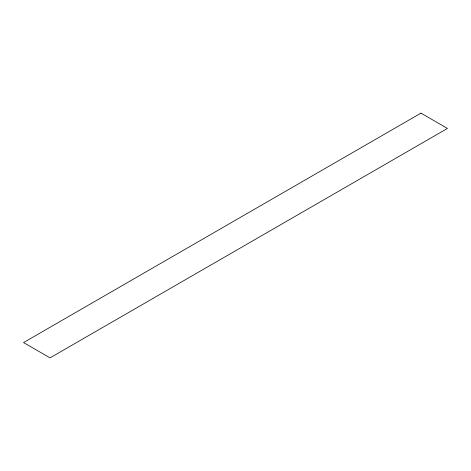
<?xml version="1.0" encoding="UTF-8"?>
<svg xmlns="http://www.w3.org/2000/svg" width="471" height="471" viewBox="0 0 471 471"><rect width="100%" height="100%" fill="white"/><g stroke="black" fill="none" stroke-linecap="round" stroke-linejoin="round"><path stroke-width="0.71" d="M420.956 113.134L23.55 342.57L50.044 357.866L447.45 128.43L420.956 113.134"/></g></svg>
